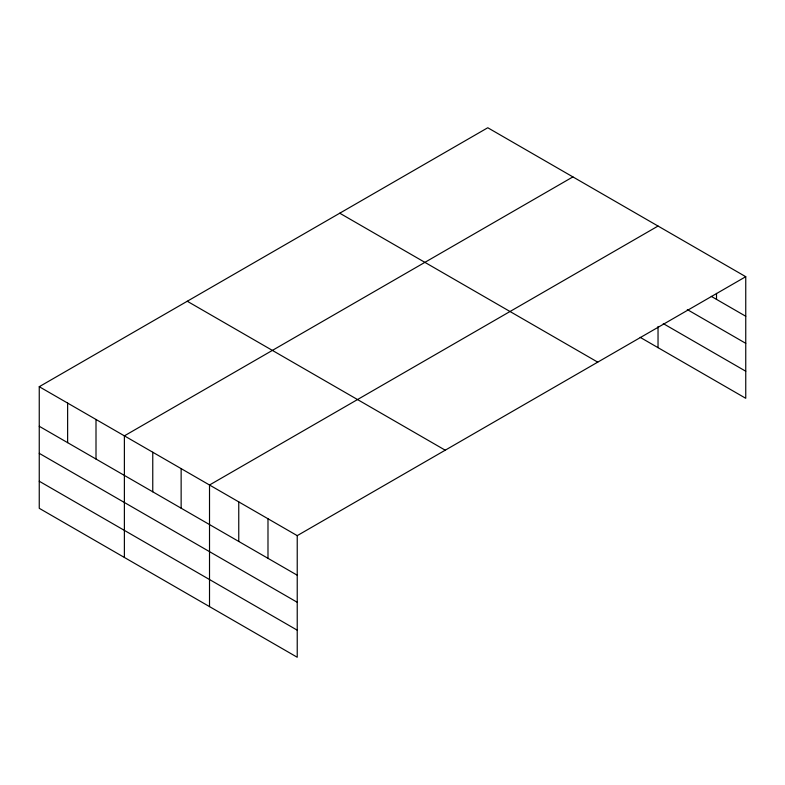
<?xml version="1.0" encoding="UTF-8"?>
<svg xmlns="http://www.w3.org/2000/svg" width="785" height="785" viewBox="0 0 785 785"><rect width="100%" height="100%" fill="white"/><g stroke="black" fill="none" stroke-linecap="round" stroke-linejoin="round"><path stroke-width="1.18" d="M745.75 276.693L487.77 127.749L39.25 386.701L39.25 508.307L297.23 657.251L297.23 535.645L745.75 276.693L745.75 398.299L640.167 337.344M572.903 176.9L124.383 435.852L124.383 557.458M658.036 226.051L209.517 485.002L209.517 606.609M711.288 296.367L745.75 316.257M687.277 309.575L745.75 343.33M663.256 323.597L745.75 371.226M339.758 213.206L597.738 362.15M187.262 301.254L445.242 450.197M39.25 386.701L297.23 535.645M39.25 426.275L297.23 575.209M39.25 453.337L297.23 602.281M39.25 481.234L297.23 630.178M716.509 293.384L716.509 299.379M658.036 326.472L658.036 347.657M267.989 518.767L267.989 558.331M238.758 501.89L238.758 541.454M181.139 468.625L181.139 508.189M152.761 452.238L152.761 491.802M96.005 419.475L96.005 459.039M67.628 403.088L67.628 442.652"/></g></svg>
